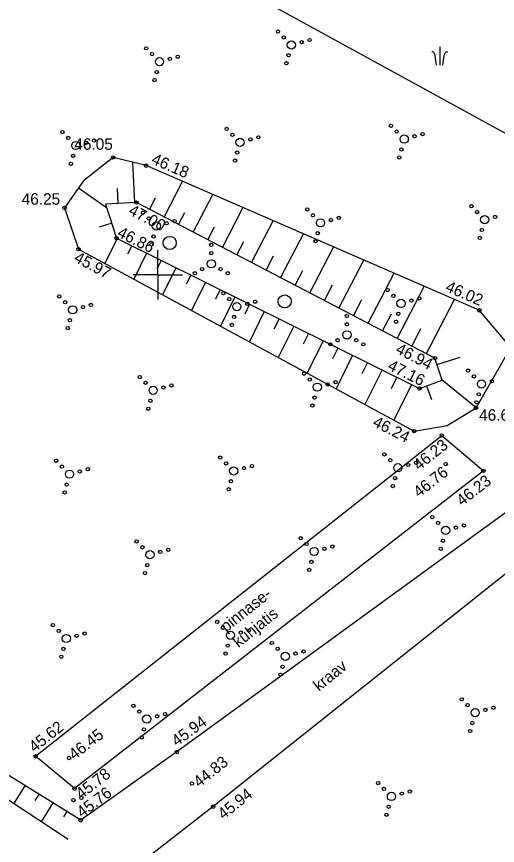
# Model space of a CAD drawing. Extents: x 634183 to 657565, y 6456707 to 6475529.
# Drawn here: x 636891.4 to 636920.7, y 6459965.3 to 6460015.7 of the extents above; entities that cross this region are included whole.
import ezdxf

# ---------------------------------------------------------------- set-up
doc = ezdxf.new("R2010")
doc.units = 0
for name, color, linetype in [('HALJASTUS', 7, 'Continuous'), ('KORGUS', 7, 'Continuous'), ('RELJEEF', 7, 'Continuous'), ('VEEKOGU', 7, 'Continuous'), ('VORK', 7, 'Continuous')]:
    doc.layers.add(name, color=color, linetype=linetype)

msp = doc.modelspace()

# ---------------------------------------------------------------- linework, layer by layer
at = {"layer": 'HALJASTUS'}
msp.add_line((636917.158, 6460013.855), (636917.158, 6460012.754), dxfattribs=at)
for points in [[(636883.11, 6460029.435), (636932.274, 6460002.528), (636954.071, 6459979.451), (636966.683, 6459987.252)], [(636916.97, 6460012.754), (636916.911, 6460013.175), (636916.888, 6460013.316), (636916.867, 6460013.407), (636916.85, 6460013.448), (636916.827, 6460013.484), (636916.802, 6460013.51), (636916.774, 6460013.53), (636916.737, 6460013.549), (636916.705, 6460013.561), (636916.671, 6460013.571)], [(636917.345, 6460012.754), (636917.404, 6460013.175), (636917.428, 6460013.316), (636917.449, 6460013.407), (636917.465, 6460013.448), (636917.488, 6460013.484), (636917.514, 6460013.51), (636917.541, 6460013.53), (636917.578, 6460013.549), (636917.611, 6460013.561), (636917.645, 6460013.571)]]:
    msp.add_lwpolyline(points, dxfattribs=at)
msp.add_lwpolyline([(636892.56, 6459970.715), (636917.284, 6459990.223), (636919.816, 6459988.07), (636894.931, 6459968.748)], close=True, dxfattribs=at)
for centre, radius in [((636907.316, 6460014.791), 0.1), ((636907.67, 6460014.437), 0.1), ((636908.13, 6460013.978), 0.25), ((636908.759, 6460014.147), 0.1), ((636909.243, 6460014.278), 0.1), ((636899.291, 6460013.771), 0.1), ((636899.645, 6460013.418), 0.1), ((636900.105, 6460012.958), 0.25), ((636900.734, 6460013.128), 0.1), ((636901.218, 6460013.259), 0.1), ((636907.96, 6460013.348), 0.1), ((636907.829, 6460012.864), 0.1), ((636899.935, 6460012.329), 0.1), ((636899.804, 6460011.844), 0.1), ((636914.187, 6460009.066), 0.1), ((636894.197, 6460008.677), 0.1), ((636904.192, 6460008.871), 0.1), ((636904.545, 6460008.518), 0.1), ((636914.54, 6460008.712), 0.1), ((636916.114, 6460008.553), 0.1), ((636894.55, 6460008.323), 0.1), ((636895.01, 6460007.863), 0.25), ((636895.639, 6460008.033), 0.1), ((636896.124, 6460008.164), 0.1), ((636905.005, 6460008.058), 0.25), ((636905.634, 6460008.228), 0.1), ((636906.119, 6460008.358), 0.1), ((636915, 6460008.252), 0.25), ((636915.629, 6460008.422), 0.1), ((636914.83, 6460007.623), 0.1), ((636894.84, 6460007.234), 0.1), ((636904.835, 6460007.429), 0.1), ((636914.699, 6460007.139), 0.1), ((636894.709, 6460006.75), 0.1), ((636904.704, 6460006.944), 0.1), ((636919.087, 6460004.165), 0.1), ((636899.097, 6460003.776), 0.1), ((636909.092, 6460003.971), 0.1), ((636909.446, 6460003.617), 0.1), ((636919.44, 6460003.812), 0.1), ((636919.9, 6460003.352), 0.25), ((636920.529, 6460003.522), 0.1), ((636899.451, 6460003.423), 0.1), ((636899.91, 6460002.963), 0.25), ((636900.54, 6460003.133), 0.1), ((636901.024, 6460003.264), 0.1), ((636909.905, 6460003.158), 0.25), ((636910.534, 6460003.327), 0.1), ((636911.019, 6460003.458), 0.1), ((636909.735, 6460002.528), 0.1), ((636919.73, 6460002.723), 0.1), ((636899.74, 6460002.334), 0.1), ((636900.724, 6460001.935), 0.4), ((636909.605, 6460002.044), 0.1), ((636919.6, 6460002.238), 0.1), ((636899.61, 6460001.849), 0.1), ((636903.256, 6460001.817), 0.1), ((636903.256, 6460001.317), 0.1), ((636903.256, 6460000.667), 0.25), ((636902.256, 6460000.092), 0.1), ((636902.691, 6460000.342), 0.1), ((636903.821, 6460000.342), 0.1), ((636904.256, 6460000.092), 0.1), ((636913.992, 6459999.071), 0.1), ((636894.002, 6459998.682), 0.1), ((636903.997, 6459998.876), 0.1), ((636904.351, 6459998.523), 0.1), ((636907.722, 6459998.38), 0.4), ((636914.346, 6459998.717), 0.1), ((636915.919, 6459998.558), 0.1), ((636894.356, 6459998.328), 0.1), ((636894.815, 6459997.868), 0.25), ((636895.445, 6459998.038), 0.1), ((636895.929, 6459998.169), 0.1), ((636904.81, 6459998.063), 0.25), ((636905.44, 6459998.233), 0.1), ((636905.924, 6459998.363), 0.1), ((636914.805, 6459998.257), 0.25), ((636915.435, 6459998.427), 0.1), ((636904.641, 6459997.434), 0.1), ((636911.51, 6459997.494), 0.1), ((636914.636, 6459997.628), 0.1), ((636894.646, 6459997.239), 0.1), ((636904.51, 6459996.949), 0.1), ((636911.51, 6459996.994), 0.1), ((636914.505, 6459997.144), 0.1), ((636894.515, 6459996.755), 0.1), ((636911.51, 6459996.344), 0.25), ((636910.945, 6459996.019), 0.1), ((636912.075, 6459996.019), 0.1), ((636910.51, 6459995.769), 0.1), ((636912.51, 6459995.769), 0.1), ((636908.898, 6459993.976), 0.1), ((636918.892, 6459994.17), 0.1), ((636898.903, 6459993.781), 0.1), ((636899.256, 6459993.428), 0.1), ((636909.251, 6459993.622), 0.1), ((636910.824, 6459993.463), 0.1), ((636919.246, 6459993.817), 0.1), ((636919.706, 6459993.357), 0.25), ((636920.335, 6459993.527), 0.1), ((636899.716, 6459992.968), 0.25), ((636900.345, 6459993.138), 0.1), ((636900.829, 6459993.269), 0.1), ((636909.711, 6459993.163), 0.25), ((636910.34, 6459993.332), 0.1), ((636909.541, 6459992.533), 0.1), ((636919.536, 6459992.728), 0.1), ((636899.546, 6459992.339), 0.1), ((636909.41, 6459992.049), 0.1), ((636919.405, 6459992.243), 0.1), ((636899.415, 6459991.855), 0.1), ((636903.803, 6459988.881), 0.1), ((636913.798, 6459989.076), 0.1), ((636893.808, 6459988.687), 0.1), ((636904.156, 6459988.528), 0.1), ((636905.73, 6459988.368), 0.1), ((636914.151, 6459988.722), 0.1), ((636914.611, 6459988.262), 0.25), ((636915.24, 6459988.432), 0.1), ((636915.725, 6459988.563), 0.1), ((636894.161, 6459988.333), 0.1), ((636894.621, 6459987.874), 0.25), ((636895.25, 6459988.043), 0.1), ((636895.735, 6459988.174), 0.1), ((636904.616, 6459988.068), 0.25), ((636905.245, 6459988.238), 0.1), ((636904.446, 6459987.439), 0.1), ((636914.441, 6459987.633), 0.1), ((636894.451, 6459987.244), 0.1), ((636904.315, 6459986.954), 0.1), ((636914.31, 6459987.149), 0.1), ((636894.32, 6459986.76), 0.1), ((636916.708, 6459985.266), 0.1), ((636917.061, 6459984.912), 0.1), ((636917.521, 6459984.453), 0.25), ((636918.15, 6459984.622), 0.1), ((636918.635, 6459984.753), 0.1), ((636908.703, 6459983.981), 0.1), ((636917.351, 6459983.823), 0.1), ((636898.708, 6459983.786), 0.1), ((636899.062, 6459983.433), 0.1), ((636909.057, 6459983.627), 0.1), ((636909.516, 6459983.168), 0.25), ((636910.146, 6459983.337), 0.1), ((636910.63, 6459983.468), 0.1), ((636917.22, 6459983.339), 0.1), ((636899.521, 6459982.973), 0.25), ((636900.151, 6459983.143), 0.1), ((636900.635, 6459983.274), 0.1), ((636899.352, 6459982.344), 0.1), ((636909.347, 6459982.538), 0.1), ((636899.221, 6459981.86), 0.1), ((636909.216, 6459982.054), 0.1), ((636903.608, 6459978.886), 0.1), ((636893.613, 6459978.692), 0.1), ((636893.967, 6459978.338), 0.1), ((636903.962, 6459978.533), 0.1), ((636905.535, 6459978.374), 0.1), ((636894.427, 6459977.879), 0.25), ((636895.056, 6459978.048), 0.1), ((636895.54, 6459978.179), 0.1), ((636904.422, 6459978.073), 0.25), ((636905.051, 6459978.243), 0.1), ((636904.252, 6459977.444), 0.1), ((636906.948, 6459977.605), 0.1), ((636894.126, 6459976.765), 0.1), ((636894.257, 6459977.249), 0.1), ((636904.121, 6459976.959), 0.1), ((636907.301, 6459977.251), 0.1), ((636907.761, 6459976.792), 0.25), ((636908.39, 6459976.961), 0.1), ((636908.874, 6459977.092), 0.1), ((636907.591, 6459976.162), 0.1), ((636907.46, 6459975.678), 0.1), ((636898.514, 6459973.791), 0.1), ((636918.504, 6459974.18), 0.1), ((636918.857, 6459973.827), 0.1), ((636898.867, 6459973.438), 0.1), ((636900.441, 6459973.279), 0.1), ((636919.317, 6459973.367), 0.25), ((636919.946, 6459973.537), 0.1), ((636920.43, 6459973.668), 0.1), ((636899.327, 6459972.978), 0.25), ((636899.956, 6459973.148), 0.1), ((636919.147, 6459972.738), 0.1), ((636899.157, 6459972.349), 0.1), ((636919.016, 6459972.254), 0.1), ((636899.026, 6459971.865), 0.1), ((636913.409, 6459969.086), 0.1), ((636913.762, 6459968.732), 0.1), ((636895.346, 6459968.184), 0.1), ((636914.222, 6459968.273), 0.25), ((636914.851, 6459968.442), 0.1), ((636915.336, 6459968.573), 0.1), ((636894.861, 6459968.053), 0.1), ((636914.052, 6459967.643), 0.1), ((636913.921, 6459967.159), 0.1)]:
    msp.add_circle(centre, radius, dxfattribs=at)
at = {"layer": 'KORGUS'}
for centre in [(636897.282, 6460007.138), (636899.281, 6460006.637), (636894.322, 6460004.065), (636898.693, 6460004.391), (636897.491, 6460002.22), (636895.174, 6460001.554), (636919.57, 6459997.841), (636916.87, 6459994.932), (636915.938, 6459993.082), (636919.372, 6459991.916), (636915.605, 6459990.492), (636917.284, 6459990.223), (636917.529, 6459988.487), (636919.816, 6459988.07), (636892.56, 6459970.715), (636901.161, 6459970.976), (636894.598, 6459970.608), (636894.931, 6459968.748), (636902.075, 6459969.059), (636903.37, 6459967.652), (636895.304, 6459966.821)]:
    msp.add_circle(centre, 0.105, dxfattribs=at)
at = {"layer": 'RELJEEF'}
for p, q in [((636898.594, 6460004.386), (636898.478, 6460006.838)), ((636900.379, 6460003.513), (636901.503, 6460005.674)), ((636895.172, 6460005.284), (636896.886, 6460004.09)), ((636897.595, 6460004.339), (636897.552, 6460005.257)), ((636899.492, 6460003.975), (636899.856, 6460004.674)), ((636902.154, 6460002.59), (636903.343, 6460004.876)), ((636903.928, 6460001.667), (636905.183, 6460004.078)), ((636901.266, 6460003.052), (636901.652, 6460003.793)), ((636897.194, 6460003.138), (636896.426, 6460002.89)), ((636905.702, 6460000.744), (636907.022, 6460003.281)), ((636903.041, 6460002.129), (636903.448, 6460002.911)), ((636897.522, 6460002.205), (636896.771, 6460000.689)), ((636907.476, 6459999.82), (636908.862, 6460002.483)), ((636898.418, 6460001.761), (636898.163, 6460001.245)), ((636904.815, 6460001.205), (636905.244, 6460002.03)), ((636909.25, 6459998.897), (636910.701, 6460001.686)), ((636899.314, 6460001.317), (636898.531, 6459999.736)), ((636906.589, 6460000.282), (636907.04, 6460001.149)), ((636900.21, 6460000.873), (636899.944, 6460000.335)), ((636911.024, 6459997.974), (636912.541, 6460000.888)), ((636901.106, 6460000.429), (636900.291, 6459998.783)), ((636908.363, 6459999.359), (636908.836, 6460000.267)), ((636912.798, 6459997.051), (636914.38, 6460000.091)), ((636902.002, 6459999.985), (636901.725, 6459999.426)), ((636902.899, 6459999.541), (636902.051, 6459997.831)), ((636903.795, 6459999.097), (636903.507, 6459998.516)), ((636910.137, 6459998.436), (636910.632, 6459999.386)), ((636914.573, 6459996.128), (636916.22, 6459999.293)), ((636904.691, 6459998.654), (636903.811, 6459996.878)), ((636905.587, 6459998.21), (636905.288, 6459997.607)), ((636911.911, 6459997.512), (636912.428, 6459998.505)), ((636916.347, 6459995.204), (636918.06, 6459998.496)), ((636906.483, 6459997.766), (636905.571, 6459995.925)), ((636913.686, 6459996.589), (636914.224, 6459997.623)), ((636907.379, 6459997.322), (636907.07, 6459996.697)), ((636908.275, 6459996.878), (636907.331, 6459994.972)), ((636915.46, 6459995.666), (636916.02, 6459996.742)), ((636909.171, 6459996.434), (636908.851, 6459995.788)), ((636910.067, 6459995.99), (636909.091, 6459994.019)), ((636910.963, 6459995.546), (636910.632, 6459994.878)), ((636911.859, 6459995.102), (636910.851, 6459993.066)), ((636912.755, 6459994.659), (636912.414, 6459993.969)), ((636916.995, 6459994.541), (636918.402, 6459994.992)), ((636913.652, 6459994.215), (636912.611, 6459992.113)), ((636914.548, 6459993.771), (636914.195, 6459993.059)), ((636919.372, 6459991.916), (636917.3, 6459993.589)), ((636915.444, 6459993.327), (636914.37, 6459991.16)), ((636916.358, 6459993.238), (636916.665, 6459992.415)), ((636891.903, 6459968.926), (636891.224, 6459967.83)), ((636892.753, 6459968.4), (636892.522, 6459968.027)), ((636893.603, 6459967.874), (636892.896, 6459966.73)), ((636894.454, 6459967.347), (636894.254, 6459967.025)), ((636895.304, 6459966.821), (636895.304, 6459966.821))]:
    msp.add_line(p, q, dxfattribs=at)
for points in [[(636919.372, 6459991.916), (636921.488, 6459995.569), (636919.57, 6459997.841), (636899.281, 6460006.637), (636897.282, 6460007.138), (636895.468, 6460005.708)], [(636895.468, 6460005.708), (636894.322, 6460004.065), (636895.174, 6460001.554), (636915.605, 6459990.492), (636917.621, 6459990.824), (636919.372, 6459991.916)], [(636917.3, 6459993.589), (636916.87, 6459994.932), (636898.693, 6460004.391), (636896.817, 6460004.302)], [(636896.817, 6460004.302), (636897.491, 6460002.22), (636915.938, 6459993.082), (636917.3, 6459993.589)]]:
    msp.add_lwpolyline(points, dxfattribs=at)
at = {"layer": 'VEEKOGU'}
for points in [[(636926.516, 6459987.827), (636923.637, 6459987.325), (636901.161, 6459970.976), (636895.304, 6459966.821)], [(636926.516, 6459987.827), (636924.513, 6459984.471), (636903.37, 6459967.652), (636898.134, 6459963.593)], [(636895.304, 6459966.821), (636878.429, 6459977.266)], [(636894.535, 6459965.652), (636877.959, 6459976.552)]]:
    msp.add_lwpolyline(points, dxfattribs=at)
at = {"layer": 'VORK'}
for q in [(636900, 6460001.5), (636898.5, 6460000), (636901.5, 6460000), (636900, 6459998.5)]:
    msp.add_line((636900, 6460000), q, dxfattribs=at)

# ---------------------------------------------------------------- texts
at = {"layer": 'HALJASTUS'}
for s, p in [('pinnase-', (636904.159, 6459978.234)), ('kuhjatis', (636904.905, 6459977.294))]:
    msp.add_text(s, height=0.7, rotation=38.4483, dxfattribs=at).set_placement(p)
at = {"layer": 'KORGUS'}
for s, p in [('46.05', (636894.918, 6460007.601)), ('46.25', (636891.713, 6460004.261)), ('46.65', (636919.56, 6459991.121))]:
    msp.add_text(s, height=0.7, dxfattribs=at).set_placement(p)
for s, rotation, p in [('46.18', 336.5616, (636899.556, 6460006.787)), ('47.00', 332.5083, (636898.161, 6460003.706)), ('46.86', 333.6478, (636897.472, 6460002.343)), ('45.97', 331.5675, (636894.841, 6460000.843)), ('46.02', 336.5616, (636917.455, 6459999.024)), ('46.94', 332.5083, (636914.418, 6459995.275)), ('47.16', 333.6478, (636913.937, 6459994.254)), ('46.24', 333.0368, (636913.024, 6459990.828)), ('46.23', 38.3749, (636915.896, 6459988.063)), ('46.76', 37.8276, (636915.892, 6459986.42)), ('46.23', 37.8276, (636918.513, 6459985.898)), ('45.62', 38.2745, (636892.493, 6459970.916)), ('45.94', 36.0321, (636901.155, 6459971.285)), ('46.45', 37.8276, (636894.913, 6459970.461)), ('44.83', 38.5018, (636902.511, 6459968.781)), ('45.78', 37.8276, (636895.339, 6459968.069)), ('45.76', 36.8437, (636895.39, 6459966.948)), ('45.94', 38.5018, (636903.994, 6459966.832))]:
    msp.add_text(s, height=0.7, rotation=rotation, dxfattribs=at).set_placement(p)
at = {"layer": 'VEEKOGU'}
msp.add_text('kraav', height=0.7, rotation=39.3373, dxfattribs=at).set_placement((636909.812, 6459974.63))

doc.saveas('drawing.dxf')
